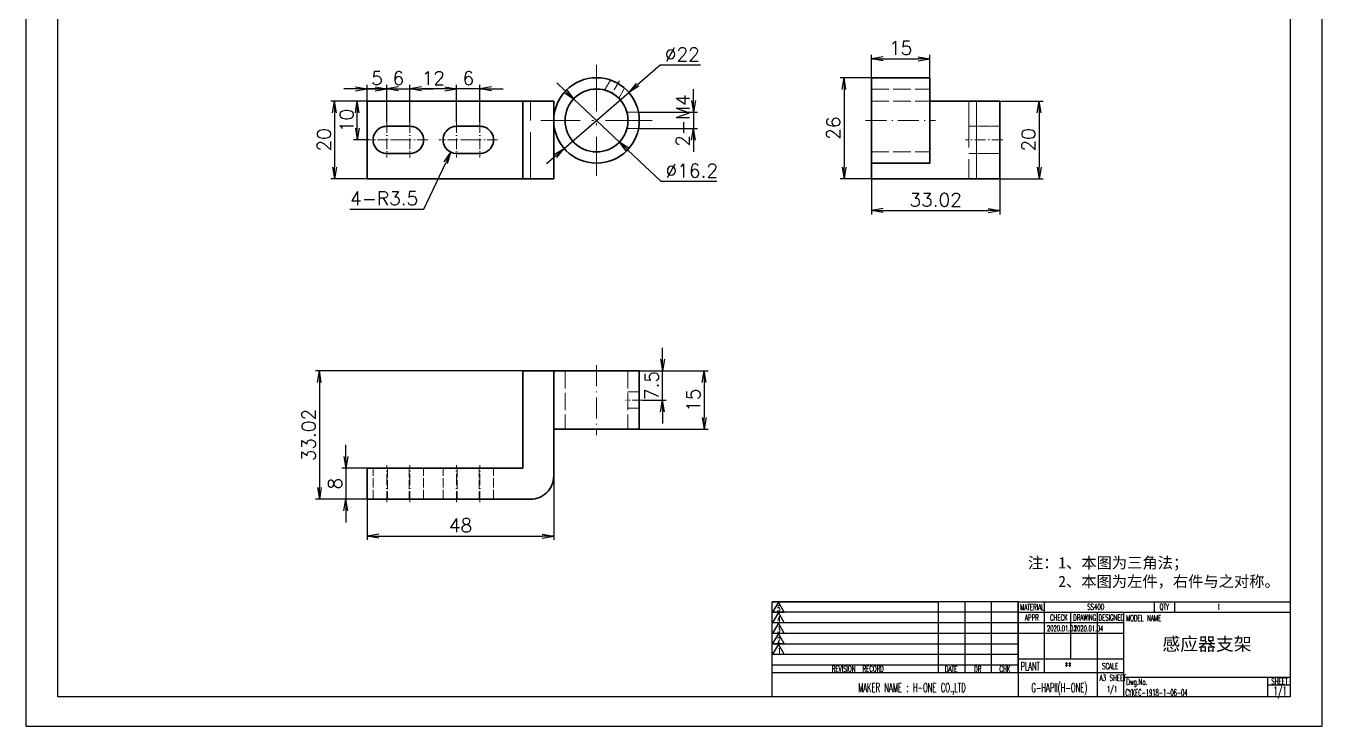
# Model space of a CAD drawing. Header units: inches. Extents: x 23 to 1845, y 4 to 536.
# Drawn here: x 1511 to 1844.5, y 12.1 to 192.4 of the extents above; entities that cross this region are included whole.
import ezdxf

# ---------------------------------------------------------------- set-up
doc = ezdxf.new("R2010")
doc.units = ezdxf.units.IN
doc.header["$MEASUREMENT"] = 0
doc.linetypes.add('DASHDOT', pattern=[18.5, 12, -3, 0.5, -3])
doc.linetypes.add('DASHED', pattern=[15, 12, -3])
doc.layers.add('title_frame', color=7, linetype='Continuous')
doc.layers.add('word_dim', color=253, linetype='Continuous')
doc.styles.add('MX_NOTE_STANDARD', font='txt.shx', dxfattribs={"bigfont": 'bigfont.shx'})
doc.styles.get("Standard").update_dxf_attribs({"font": 'txt', "bigfont": 'gbcbig.shx'})
doc.dimstyles.new('STANDARD 1-1', dxfattribs={"dimtxt": 3.5, "dimasz": 3, "dimexe": 1, "dimexo": 0, "dimgap": 1, "dimtad": 3, "dimdsep": 46, "dimtxsty": 'Standard', "dimblk1": 'OPEN', "dimblk2": 'OPEN', "dimsah": 1, "dimcen": 0, "dimclrd": 256, "dimclre": 256, "dimclrt": 3, "dimazin": 2, "dimtfac": 1, "dimtmove": 0, "dimatfit": 3, "dimldrblk": 'OPEN', "dimfxl": 0, "dimtolj": 1, "dimlwd": 25, "dimlwe": 25, "dimarcsym": 0})
doc.dimstyles.new('STANDARD 1-1$3', dxfattribs={"dimtxt": 3.5, "dimasz": 3, "dimexe": 1, "dimexo": 0, "dimgap": 1, "dimtad": 3, "dimtoh": 1, "dimdsep": 46, "dimtxsty": 'Standard', "dimblk1": 'OPEN', "dimblk2": 'OPEN', "dimsah": 1, "dimcen": 0, "dimclrd": 256, "dimclre": 256, "dimclrt": 3, "dimazin": 2, "dimtfac": 1, "dimtmove": 0, "dimatfit": 3, "dimldrblk": 'OPEN', "dimfxl": 0, "dimtolj": 1, "dimlwd": 25, "dimlwe": 25, "dimarcsym": 0})
doc.dimstyles.new('STANDARD 1-1$4', dxfattribs={"dimtxt": 3.5, "dimasz": 3, "dimexe": 1, "dimexo": 0, "dimgap": 1, "dimtad": 3, "dimtoh": 1, "dimdsep": 46, "dimtxsty": 'Standard', "dimblk1": 'OPEN', "dimblk2": 'OPEN', "dimsah": 1, "dimcen": 0, "dimclrd": 256, "dimclre": 256, "dimclrt": 3, "dimazin": 2, "dimtfac": 1, "dimtofl": 0, "dimtmove": 0, "dimatfit": 3, "dimldrblk": 'OPEN', "dimfxl": 0, "dimtolj": 1, "dimlwd": 25, "dimlwe": 25, "dimarcsym": 0})

# ---------------------------------------------------------------- blocks, each defined once
blk = doc.blocks.new('_Open')
at = {"color": 0, "lineweight": -2}
for p, q in [((-1, 0.1666666666666667), (0, 0)), ((-1, -0.1666666666666667), (0, 0)), ((0, 0), (-1, 0))]:
    blk.add_line(p, q, dxfattribs=at)
blk = doc.blocks.new('*D71')
at = {"layer": 'DEFPOINTS', "color": 0, "ltscale": 2, "transparency": 16777216}
for p in [(1598.799605525915, 78.51602483705847), (1593.279286576917, 70.51602483705847), (1598.799605525901, 70.51602483705847)]:
    blk.add_point(p, dxfattribs=at)
at = {"layer": 'word_dim', "lineweight": 25, "ltscale": 2, "transparency": 16777216}
for p, q in [((1593.279286576917, 81.51602483705847), (1593.279286576917, 84.51602483705847)), ((1598.799605525915, 78.51602483705847), (1592.279286576917, 78.51602483705847)), ((1593.279286576917, 78.51602483705847), (1593.279286576917, 70.51602483705847)), ((1598.799605525901, 70.51602483705847), (1592.279286576917, 70.51602483705847)), ((1593.279286576917, 67.51602483705847), (1593.279286576917, 64.51602483705847))]:
    blk.add_line(p, q, dxfattribs=at)
at = {"layer": 'word_dim', "lineweight": 25, "ltscale": 2, "transparency": 16777216, "xscale": 3, "yscale": 3, "zscale": 3}
for p, rotation in [((1593.279286576917, 78.51602483705847), 270), ((1593.279286576917, 70.51602483705847), 90)]:
    blk.add_blockref('_Open', p, dxfattribs=dict(at, rotation=rotation))
at = {"layer": 'word_dim', "color": 3, "ltscale": 2, "transparency": 16777216, "insert": (1590.529286576917, 74.51602483705872), "char_height": 3.5, "attachment_point": 5, "rotation": 90}
blk.add_mtext('\\A1;8', dxfattribs=at)
blk = doc.blocks.new('*D72')
at = {"layer": 'DEFPOINTS', "color": 0, "ltscale": 2, "transparency": 16777216}
for p in [(1638.799605525915, 103.5384857745585), (1586.474968098659, 70.51602483705847), (1598.799605525901, 70.51602483705847)]:
    blk.add_point(p, dxfattribs=at)
at = {"layer": 'word_dim', "lineweight": 25, "ltscale": 2, "transparency": 16777216}
for p, q in [((1638.799605525915, 103.5384857745585), (1585.474968098659, 103.5384857745585)), ((1586.474968098659, 100.5384857745585), (1586.474968098659, 73.51602483705847)), ((1598.799605525901, 70.51602483705847), (1585.474968098659, 70.51602483705847))]:
    blk.add_line(p, q, dxfattribs=at)
at = {"layer": 'word_dim', "lineweight": 25, "ltscale": 2, "transparency": 16777216, "xscale": 3, "yscale": 3, "zscale": 3}
for p, rotation in [((1586.474968098659, 103.5384857745585), 90), ((1586.474968098659, 70.51602483705847), 270)]:
    blk.add_blockref('_Open', p, dxfattribs=dict(at, rotation=rotation))
at = {"layer": 'word_dim', "color": 3, "ltscale": 2, "transparency": 16777216, "insert": (1583.724968098659, 87.02725530580874), "char_height": 3.5, "attachment_point": 5, "rotation": 90}
blk.add_mtext('\\A1;33.02', dxfattribs=at)
blk = doc.blocks.new('*D73')
at = {"layer": 'DEFPOINTS', "color": 0, "ltscale": 2, "transparency": 16777216}
for p in [(1646.799605525915, 76.51602483705847), (1598.799605525901, 70.51602483705847), (1646.799605525915, 61.02783732813168)]:
    blk.add_point(p, dxfattribs=at)
at = {"layer": 'word_dim', "lineweight": 25, "ltscale": 2, "transparency": 16777216}
for p, q in [((1646.799605525915, 76.51602483705847), (1646.799605525915, 60.02783732813168)), ((1598.799605525901, 70.51602483705847), (1598.799605525901, 60.02783732813168)), ((1601.799605525901, 61.02783732813168), (1643.799605525915, 61.02783732813168))]:
    blk.add_line(p, q, dxfattribs=at)
at = {"layer": 'word_dim', "lineweight": 25, "ltscale": 2, "transparency": 16777216, "xscale": 3, "yscale": 3, "zscale": 3, "rotation": 180}
blk.add_blockref('_Open', (1598.799605525901, 61.02783732813168), dxfattribs=at)
at = {"layer": 'word_dim', "lineweight": 25, "ltscale": 2, "transparency": 16777216, "xscale": 3, "yscale": 3, "zscale": 3}
blk.add_blockref('_Open', (1646.799605525915, 61.02783732813168), dxfattribs=at)
at = {"layer": 'word_dim', "color": 3, "ltscale": 2, "transparency": 16777216, "insert": (1622.799605525908, 63.77783732813168), "char_height": 3.5, "attachment_point": 5}
blk.add_mtext('\\A1;48', dxfattribs=at)
blk = doc.blocks.new('*D74')
at = {"layer": 'DEFPOINTS', "color": 0, "ltscale": 2, "transparency": 16777216}
for p in [(1668.799605525915, 103.5384857745585), (1668.799605525915, 88.53848577455847), (1685.495027313098, 88.53848577455847)]:
    blk.add_point(p, dxfattribs=at)
at = {"layer": 'word_dim', "lineweight": 25, "ltscale": 2, "transparency": 16777216}
for p, q in [((1668.799605525915, 103.5384857745585), (1686.495027313098, 103.5384857745585)), ((1685.495027313098, 100.5384857745585), (1685.495027313098, 91.53848577455847)), ((1668.799605525915, 88.53848577455847), (1686.495027313098, 88.53848577455847))]:
    blk.add_line(p, q, dxfattribs=at)
at = {"layer": 'word_dim', "lineweight": 25, "ltscale": 2, "transparency": 16777216, "xscale": 3, "yscale": 3, "zscale": 3}
for p, rotation in [((1685.495027313098, 103.5384857745585), 90), ((1685.495027313098, 88.53848577455847), 270)]:
    blk.add_blockref('_Open', p, dxfattribs=dict(at, rotation=rotation))
at = {"layer": 'word_dim', "color": 3, "ltscale": 2, "transparency": 16777216, "insert": (1682.745027313098, 96.0384857745803), "char_height": 3.5, "attachment_point": 5, "rotation": 90}
blk.add_mtext('\\A1;15', dxfattribs=at)
blk = doc.blocks.new('*D75')
at = {"layer": 'DEFPOINTS', "color": 0, "ltscale": 2, "transparency": 16777216}
for p in [(1596.237811901114, 173.0450313250176), (1598.799605525915, 173.0450313250176), (1599.249800838415, 163.0450313250176)]:
    blk.add_point(p, dxfattribs=at)
at = {"layer": 'word_dim', "lineweight": 25, "ltscale": 2, "transparency": 16777216}
for p, q in [((1598.799605525915, 173.0450313250176), (1595.237811901114, 173.0450313250176)), ((1596.237811901114, 166.0450313250176), (1596.237811901114, 170.0450313250176)), ((1599.249800838415, 163.0450313250176), (1595.237811901114, 163.0450313250176))]:
    blk.add_line(p, q, dxfattribs=at)
at = {"layer": 'word_dim', "lineweight": 25, "ltscale": 2, "transparency": 16777216, "xscale": 3, "yscale": 3, "zscale": 3}
for p, rotation in [((1596.237811901114, 173.0450313250176), 90), ((1596.237811901114, 163.0450313250176), 270)]:
    blk.add_blockref('_Open', p, dxfattribs=dict(at, rotation=rotation))
at = {"layer": 'word_dim', "color": 3, "ltscale": 2, "transparency": 16777216, "insert": (1593.487811901114, 168.0450313250178), "char_height": 3.5, "attachment_point": 5, "rotation": 90}
blk.add_mtext('\\A1;10', dxfattribs=at)
blk = doc.blocks.new('*D76')
at = {"layer": 'DEFPOINTS', "color": 0, "ltscale": 2, "transparency": 16777216}
for p in [(1598.799605525915, 173.0450313250176), (1590.394467546519, 153.0450313250176), (1598.799605525915, 153.0450313250176)]:
    blk.add_point(p, dxfattribs=at)
at = {"layer": 'word_dim', "lineweight": 25, "ltscale": 2, "transparency": 16777216}
for p, q in [((1598.799605525915, 173.0450313250176), (1589.394467546519, 173.0450313250176)), ((1590.394467546519, 170.0450313250176), (1590.394467546519, 156.0450313250176)), ((1598.799605525915, 153.0450313250176), (1589.394467546519, 153.0450313250176))]:
    blk.add_line(p, q, dxfattribs=at)
at = {"layer": 'word_dim', "lineweight": 25, "ltscale": 2, "transparency": 16777216, "xscale": 3, "yscale": 3, "zscale": 3}
for p, rotation in [((1590.394467546519, 173.0450313250176), 90), ((1590.394467546519, 153.0450313250176), 270)]:
    blk.add_blockref('_Open', p, dxfattribs=dict(at, rotation=rotation))
at = {"layer": 'word_dim', "color": 3, "ltscale": 2, "transparency": 16777216, "insert": (1587.644467546519, 163.0450313250178), "char_height": 3.5, "attachment_point": 5, "rotation": 90}
blk.add_mtext('\\A1;20', dxfattribs=at)
blk = doc.blocks.new('*D77')
at = {"layer": 'DEFPOINTS', "color": 0, "ltscale": 2, "transparency": 16777216}
for p in [(1609.799605525901, 176.1878116451253), (1603.799605525915, 167.5950191179863), (1609.799605525901, 167.5950191179936)]:
    blk.add_point(p, dxfattribs=at)
at = {"layer": 'word_dim', "lineweight": 25, "ltscale": 2, "transparency": 16777216}
for p, q in [((1603.799605525915, 167.5950191179863), (1603.799605525915, 177.1878116451253)), ((1609.799605525901, 167.5950191179936), (1609.799605525901, 177.1878116451253)), ((1600.799605525915, 176.1878116451253), (1597.799605525915, 176.1878116451253)), ((1603.799605525915, 176.1878116451253), (1609.799605525901, 176.1878116451253)), ((1612.799605525901, 176.1878116451253), (1615.799605525901, 176.1878116451253))]:
    blk.add_line(p, q, dxfattribs=at)
at = {"layer": 'word_dim', "lineweight": 25, "ltscale": 2, "transparency": 16777216, "xscale": 3, "yscale": 3, "zscale": 3}
blk.add_blockref('_Open', (1603.799605525915, 176.1878116451253), dxfattribs=at)
at = {"layer": 'word_dim', "lineweight": 25, "ltscale": 2, "transparency": 16777216, "xscale": 3, "yscale": 3, "zscale": 3, "rotation": 180}
blk.add_blockref('_Open', (1609.799605525901, 176.1878116451253), dxfattribs=at)
at = {"layer": 'word_dim', "color": 3, "ltscale": 2, "transparency": 16777216, "insert": (1606.799605525908, 178.9378116451253), "char_height": 3.5, "attachment_point": 5}
blk.add_mtext('\\A1;6', dxfattribs=at)
blk = doc.blocks.new('*D78')
at = {"layer": 'DEFPOINTS', "color": 0, "ltscale": 2, "transparency": 16777216}
for p in [(1603.799605525915, 176.1878116451253), (1598.799605525915, 173.0450313250176), (1603.799605525915, 167.5950191179863)]:
    blk.add_point(p, dxfattribs=at)
at = {"layer": 'word_dim', "lineweight": 25, "ltscale": 2, "transparency": 16777216}
for p, q in [((1598.799605525915, 173.0450313250176), (1598.799605525915, 177.1878116451253)), ((1603.799605525915, 167.5950191179863), (1603.799605525915, 177.1878116451253)), ((1595.799605525915, 176.1878116451253), (1592.799605525915, 176.1878116451253)), ((1598.799605525915, 176.1878116451253), (1603.799605525915, 176.1878116451253)), ((1606.799605525915, 176.1878116451253), (1609.799605525915, 176.1878116451253))]:
    blk.add_line(p, q, dxfattribs=at)
at = {"layer": 'word_dim', "lineweight": 25, "ltscale": 2, "transparency": 16777216, "xscale": 3, "yscale": 3, "zscale": 3}
blk.add_blockref('_Open', (1598.799605525915, 176.1878116451253), dxfattribs=at)
at = {"layer": 'word_dim', "lineweight": 25, "ltscale": 2, "transparency": 16777216, "xscale": 3, "yscale": 3, "zscale": 3, "rotation": 180}
blk.add_blockref('_Open', (1603.799605525915, 176.1878116451253), dxfattribs=at)
at = {"layer": 'word_dim', "color": 3, "ltscale": 2, "transparency": 16777216, "insert": (1601.299605525915, 178.9378116451253), "char_height": 3.5, "attachment_point": 5}
blk.add_mtext('\\A1;5', dxfattribs=at)
blk = doc.blocks.new('*D79')
at = {"layer": 'DEFPOINTS', "color": 0, "ltscale": 2, "transparency": 16777216}
for p in [(1609.799605525915, 176.1878116451253), (1609.799605525915, 167.5950191179863), (1621.799605525915, 167.5950191179863)]:
    blk.add_point(p, dxfattribs=at)
at = {"layer": 'word_dim', "lineweight": 25, "ltscale": 2, "transparency": 16777216}
for p, q in [((1609.799605525915, 167.5950191179863), (1609.799605525915, 177.1878116451253)), ((1621.799605525915, 167.5950191179863), (1621.799605525915, 177.1878116451253)), ((1618.799605525915, 176.1878116451253), (1612.799605525915, 176.1878116451253))]:
    blk.add_line(p, q, dxfattribs=at)
at = {"layer": 'word_dim', "lineweight": 25, "ltscale": 2, "transparency": 16777216, "xscale": 3, "yscale": 3, "zscale": 3, "rotation": 180}
blk.add_blockref('_Open', (1609.799605525915, 176.1878116451253), dxfattribs=at)
at = {"layer": 'word_dim', "lineweight": 25, "ltscale": 2, "transparency": 16777216, "xscale": 3, "yscale": 3, "zscale": 3}
blk.add_blockref('_Open', (1621.799605525915, 176.1878116451253), dxfattribs=at)
at = {"layer": 'word_dim', "color": 3, "ltscale": 2, "transparency": 16777216, "insert": (1615.799605525915, 178.9378116451253), "char_height": 3.5, "attachment_point": 5}
blk.add_mtext('\\A1;12', dxfattribs=at)
blk = doc.blocks.new('*D80')
at = {"layer": 'DEFPOINTS', "color": 0, "ltscale": 2, "transparency": 16777216}
for p in [(1621.799605525915, 176.1878116451253), (1621.799605525915, 167.5950191179863), (1627.799605525915, 167.5950191179863)]:
    blk.add_point(p, dxfattribs=at)
at = {"layer": 'word_dim', "lineweight": 25, "ltscale": 2, "transparency": 16777216}
for p, q in [((1621.799605525915, 167.5950191179863), (1621.799605525915, 177.1878116451253)), ((1627.799605525915, 167.5950191179863), (1627.799605525915, 177.1878116451253)), ((1618.799605525915, 176.1878116451253), (1615.799605525915, 176.1878116451253)), ((1627.799605525915, 176.1878116451253), (1621.799605525915, 176.1878116451253)), ((1630.799605525915, 176.1878116451253), (1633.799605525915, 176.1878116451253))]:
    blk.add_line(p, q, dxfattribs=at)
at = {"layer": 'word_dim', "lineweight": 25, "ltscale": 2, "transparency": 16777216, "xscale": 3, "yscale": 3, "zscale": 3}
blk.add_blockref('_Open', (1621.799605525915, 176.1878116451253), dxfattribs=at)
at = {"layer": 'word_dim', "lineweight": 25, "ltscale": 2, "transparency": 16777216, "xscale": 3, "yscale": 3, "zscale": 3, "rotation": 180}
blk.add_blockref('_Open', (1627.799605525915, 176.1878116451253), dxfattribs=at)
at = {"layer": 'word_dim', "color": 3, "ltscale": 2, "transparency": 16777216, "insert": (1624.799605525915, 178.9378116451253), "char_height": 3.5, "attachment_point": 5}
blk.add_mtext('\\A1;6', dxfattribs=at)
blk = doc.blocks.new('*D81')
at = {"layer": 'DEFPOINTS', "color": 0, "ltscale": 2, "transparency": 16777216}
for p in [(1743.555594113599, 183.9324976208145), (1728.555594113599, 179.0450313250176), (1743.555594113599, 179.0450313250176)]:
    blk.add_point(p, dxfattribs=at)
at = {"layer": 'word_dim', "lineweight": 25, "ltscale": 2, "transparency": 16777216}
for p, q in [((1728.555594113599, 179.0450313250176), (1728.555594113599, 184.9324976208145)), ((1731.555594113599, 183.9324976208145), (1740.555594113599, 183.9324976208145)), ((1743.555594113599, 179.0450313250176), (1743.555594113599, 184.9324976208145))]:
    blk.add_line(p, q, dxfattribs=at)
at = {"layer": 'word_dim', "lineweight": 25, "ltscale": 2, "transparency": 16777216, "xscale": 3, "yscale": 3, "zscale": 3, "rotation": 180}
blk.add_blockref('_Open', (1728.555594113599, 183.9324976208145), dxfattribs=at)
at = {"layer": 'word_dim', "lineweight": 25, "ltscale": 2, "transparency": 16777216, "xscale": 3, "yscale": 3, "zscale": 3}
blk.add_blockref('_Open', (1743.555594113599, 183.9324976208145), dxfattribs=at)
at = {"layer": 'word_dim', "color": 3, "ltscale": 2, "transparency": 16777216, "insert": (1736.055594113599, 186.6824976208145), "char_height": 3.5, "attachment_point": 5}
blk.add_mtext('\\A1;15', dxfattribs=at)
blk = doc.blocks.new('*D82')
at = {"layer": 'DEFPOINTS', "color": 0, "ltscale": 2, "transparency": 16777216}
for p in [(1761.578055051099, 173.0450313250176), (1761.578055051099, 153.0450313250103), (1771.711160029636, 153.0450313250103)]:
    blk.add_point(p, dxfattribs=at)
at = {"layer": 'word_dim', "lineweight": 25, "ltscale": 2, "transparency": 16777216}
for p, q in [((1761.578055051099, 173.0450313250176), (1772.711160029636, 173.0450313250176)), ((1771.711160029636, 170.0450313250176), (1771.711160029636, 156.0450313250103)), ((1761.578055051099, 153.0450313250103), (1772.711160029636, 153.0450313250103))]:
    blk.add_line(p, q, dxfattribs=at)
at = {"layer": 'word_dim', "lineweight": 25, "ltscale": 2, "transparency": 16777216, "xscale": 3, "yscale": 3, "zscale": 3}
for p, rotation in [((1771.711160029636, 173.0450313250176), 90), ((1771.711160029636, 153.0450313250103), 270)]:
    blk.add_blockref('_Open', p, dxfattribs=dict(at, rotation=rotation))
at = {"layer": 'word_dim', "color": 3, "ltscale": 2, "transparency": 16777216, "insert": (1768.961160029636, 163.0450313250142), "char_height": 3.5, "attachment_point": 5, "rotation": 90}
blk.add_mtext('\\A1;20', dxfattribs=at)
blk = doc.blocks.new('*D83')
at = {"layer": 'DEFPOINTS', "color": 0, "ltscale": 2, "transparency": 16777216}
for p in [(1728.555594113599, 153.0450313250176), (1761.578055051099, 153.0450313250103), (1761.578055051099, 144.8560519583471)]:
    blk.add_point(p, dxfattribs=at)
at = {"layer": 'word_dim', "lineweight": 25, "ltscale": 2, "transparency": 16777216}
for p, q in [((1728.555594113599, 153.0450313250176), (1728.555594113599, 143.8560519583471)), ((1761.578055051099, 153.0450313250103), (1761.578055051099, 143.8560519583471)), ((1731.555594113599, 144.8560519583471), (1758.578055051099, 144.8560519583471))]:
    blk.add_line(p, q, dxfattribs=at)
at = {"layer": 'word_dim', "lineweight": 25, "ltscale": 2, "transparency": 16777216, "xscale": 3, "yscale": 3, "zscale": 3, "rotation": 180}
blk.add_blockref('_Open', (1728.555594113599, 144.8560519583471), dxfattribs=at)
at = {"layer": 'word_dim', "lineweight": 25, "ltscale": 2, "transparency": 16777216, "xscale": 3, "yscale": 3, "zscale": 3}
blk.add_blockref('_Open', (1761.578055051099, 144.8560519583471), dxfattribs=at)
at = {"layer": 'word_dim', "color": 3, "ltscale": 2, "transparency": 16777216, "insert": (1745.066824582349, 147.6060519583471), "char_height": 3.5, "attachment_point": 5}
blk.add_mtext('\\A1;33.02', dxfattribs=at)
blk = doc.blocks.new('*D84')
at = {"layer": 'DEFPOINTS', "color": 0, "ltscale": 2, "transparency": 16777216}
for p in [(1728.555594113599, 179.0450313250176), (1721.495415050349, 153.0450313250176), (1728.555594113599, 153.0450313250176)]:
    blk.add_point(p, dxfattribs=at)
at = {"layer": 'word_dim', "lineweight": 25, "ltscale": 2, "transparency": 16777216}
for p, q in [((1728.555594113599, 179.0450313250176), (1720.495415050349, 179.0450313250176)), ((1721.495415050349, 176.0450313250176), (1721.495415050349, 156.0450313250176)), ((1728.555594113599, 153.0450313250176), (1720.495415050349, 153.0450313250176))]:
    blk.add_line(p, q, dxfattribs=at)
at = {"layer": 'word_dim', "lineweight": 25, "ltscale": 2, "transparency": 16777216, "xscale": 3, "yscale": 3, "zscale": 3}
for p, rotation in [((1721.495415050349, 179.0450313250176), 90), ((1721.495415050349, 153.0450313250176), 270)]:
    blk.add_blockref('_Open', p, dxfattribs=dict(at, rotation=rotation))
at = {"layer": 'word_dim', "color": 3, "ltscale": 2, "transparency": 16777216, "insert": (1718.745415050349, 166.0450313250179), "char_height": 3.5, "attachment_point": 5, "rotation": 90}
blk.add_mtext('\\A1;26', dxfattribs=at)
blk = doc.blocks.new('*D85')
at = {"layer": 'DEFPOINTS', "color": 0, "ltscale": 2, "transparency": 16777216}
for p in [(1666.10305187556, 175.2597924935759), (1649.496159176272, 160.8302701564598)]:
    blk.add_point(p, dxfattribs=at)
at = {"layer": 'word_dim', "lineweight": 25, "ltscale": 2, "transparency": 16777216}
for p, q in [((1674.21891269083, 182.3115629264565), (1668.367628152728, 177.2274546304493)), ((1684.552246024164, 182.3115629264565), (1674.21891269083, 182.3115629264565)), ((1649.496159176272, 160.8302701564598), (1666.10305187556, 175.2597924935759)), ((1647.231582899103, 158.8626080195864), (1644.967006621934, 156.894945882713))]:
    blk.add_line(p, q, dxfattribs=at)
at = {"layer": 'word_dim', "lineweight": 25, "ltscale": 2, "transparency": 16777216, "xscale": 3, "yscale": 3, "zscale": 3}
for p, rotation in [((1666.10305187556, 175.2597924935759), 220.9869700203297), ((1649.496159176272, 160.8302701564598), 40.98697002032966)]:
    blk.add_blockref('_Open', p, dxfattribs=dict(at, rotation=rotation))
at = {"layer": 'word_dim', "color": 3, "ltscale": 2, "transparency": 16777216, "insert": (1679.885579357497, 185.0615629264565), "char_height": 3.5, "attachment_point": 5}
blk.add_mtext('\\A1;∅22', dxfattribs=at)
blk = doc.blocks.new('*D86')
at = {"layer": 'DEFPOINTS', "color": 0, "ltscale": 2, "transparency": 16777216}
for p in [(1651.913467209235, 173.6095057581547), (1663.685743842582, 162.4805568918812)]:
    blk.add_point(p, dxfattribs=at)
at = {"layer": 'word_dim', "lineweight": 25, "ltscale": 2, "transparency": 16777216}
for p, q in [((1649.733415980838, 175.6704222148713), (1647.553364752441, 177.731338671588)), ((1651.913467209235, 173.6095057581547), (1663.685743842582, 162.4805568918812)), ((1674.408684006192, 152.3436006774056), (1665.865795070978, 160.4196404351645)), ((1688.742017339606, 152.3436006774057), (1674.408684006192, 152.3436006774056))]:
    blk.add_line(p, q, dxfattribs=at)
at = {"layer": 'word_dim', "lineweight": 25, "ltscale": 2, "transparency": 16777216, "xscale": 3, "yscale": 3, "zscale": 3}
for p, rotation in [((1651.913467209235, 173.6095057581547), 316.6090961921977), ((1663.685743842582, 162.4805568918812), 136.6090961921977)]:
    blk.add_blockref('_Open', p, dxfattribs=dict(at, rotation=rotation))
at = {"layer": 'word_dim', "color": 3, "ltscale": 2, "transparency": 16777216, "insert": (1682.32535067294, 155.0936006774054), "char_height": 3.5, "attachment_point": 5}
blk.add_mtext('\\A1;∅16.2', dxfattribs=at)
blk = doc.blocks.new('*D87')
at = {"layer": 'DEFPOINTS', "color": 0, "ltscale": 2, "transparency": 16777216}
for p in [(1668.799605525915, 103.5384857745585), (1674.765902013112, 103.5384857745585), (1669.667193424773, 96.03848577455847)]:
    blk.add_point(p, dxfattribs=at)
at = {"layer": 'word_dim', "lineweight": 25, "ltscale": 2, "transparency": 16777216}
for p, q in [((1674.765902013112, 106.5384857745585), (1674.765902013112, 109.5384857745585)), ((1668.799605525915, 103.5384857745585), (1675.765902013112, 103.5384857745585)), ((1674.765902013112, 96.03848577455847), (1674.765902013112, 103.5384857745585)), ((1669.667193424773, 96.03848577455847), (1675.765902013112, 96.03848577455847)), ((1674.765902013112, 93.03848577455847), (1674.765902013112, 90.03848577455847))]:
    blk.add_line(p, q, dxfattribs=at)
at = {"layer": 'word_dim', "lineweight": 25, "ltscale": 2, "transparency": 16777216, "xscale": 3, "yscale": 3, "zscale": 3}
for p, rotation in [((1674.765902013112, 103.5384857745585), 270), ((1674.765902013112, 96.03848577455847), 90)]:
    blk.add_blockref('_Open', p, dxfattribs=dict(at, rotation=rotation))
at = {"layer": 'word_dim', "color": 3, "ltscale": 2, "transparency": 16777216, "insert": (1672.015902013112, 99.78848577455874), "char_height": 3.5, "attachment_point": 5, "rotation": 90}
blk.add_mtext('\\A1;7.5', dxfattribs=at)
blk = doc.blocks.new('*D88')
at = {"layer": 'DEFPOINTS', "color": 0, "ltscale": 2, "transparency": 16777216}
for p in [(1621.799605525959, 163.0450313250252), (1620.307387957264, 159.8790738508969)]:
    blk.add_point(p, dxfattribs=at)
at = {"layer": 'word_dim', "lineweight": 25, "ltscale": 2, "transparency": 16777216}
for p, q in [((1613.3993457577, 145.2226535727011), (1619.02834432697, 157.1653960159642)), ((1594.316012424341, 145.222653572701), (1613.3993457577, 145.2226535727011))]:
    blk.add_line(p, q, dxfattribs=at)
at = {"layer": 'word_dim', "lineweight": 25, "ltscale": 2, "transparency": 16777216, "xscale": 3, "yscale": 3, "zscale": 3, "rotation": 64.76399051921646}
blk.add_blockref('_Open', (1620.307387957264, 159.8790738508969), dxfattribs=at)
at = {"layer": 'word_dim', "color": 3, "ltscale": 2, "transparency": 16777216, "insert": (1603.149345757674, 147.972653572701), "char_height": 3.5, "attachment_point": 5}
blk.add_mtext('\\A1;{\\Fromans,bigfont|c134;4-}R3.5', dxfattribs=at)
blk = doc.blocks.new('*D102')
at = {"layer": 'DEFPOINTS', "color": 0, "ltscale": 2, "transparency": 16777216}
for p in [(1668.597290463005, 170.1450313250161), (1668.59729046302, 165.9450313250336), (1682.758904669377, 165.9450313250336)]:
    blk.add_point(p, dxfattribs=at)
at = {"layer": 'word_dim', "lineweight": 25, "ltscale": 2, "transparency": 16777216}
for p, q in [((1682.758904669377, 173.1450313250161), (1682.758904669377, 176.1450313250161)), ((1668.597290463005, 170.1450313250161), (1683.758904669377, 170.1450313250161)), ((1682.758904669377, 170.1450313250161), (1682.758904669377, 165.9450313250336)), ((1668.59729046302, 165.9450313250336), (1683.758904669377, 165.9450313250336)), ((1682.758904669377, 162.9450313250336), (1682.758904669377, 159.9450313250336))]:
    blk.add_line(p, q, dxfattribs=at)
at = {"layer": 'word_dim', "lineweight": 25, "ltscale": 2, "transparency": 16777216, "xscale": 3, "yscale": 3, "zscale": 3}
for p, rotation in [((1682.758904669377, 170.1450313250161), 270), ((1682.758904669377, 165.9450313250336), 90)]:
    blk.add_blockref('_Open', p, dxfattribs=dict(at, rotation=rotation))
at = {"layer": 'word_dim', "color": 3, "ltscale": 2, "transparency": 16777216, "insert": (1680.008904669377, 168.0450313250251), "char_height": 3.5, "attachment_point": 5, "rotation": 90}
blk.add_mtext('\\A1;{\\Fromans,bigfont|c134;2-M4}', dxfattribs=at)

msp = doc.modelspace()

# ---------------------------------------------------------------- linework, layer by layer
at = {"color": 7, "linetype": 'DASHDOT', "lineweight": 13}
for p, q in [((1657.799605525915, 182.3450191179863), (1657.799605525915, 153.7450435320488)), ((1661.379794646522, 178.4461007825876), (1659.892473621092, 175.869985199387)), ((1665.017101342413, 176.3461007825817), (1663.529780316983, 173.7699851993812)), ((1668.597290463005, 170.1450313250161), (1665.62264841216, 170.1450313250161)), ((1672.099410213415, 168.0450313250176), (1643.499800838415, 168.0450313250176)), ((1668.597290463005, 165.9450313250263), (1665.62264841216, 165.945031325019)), ((1668.799605525915, 98.13848577455701), (1665.899214900915, 98.13848577455701)), ((1668.799605525915, 93.9384857745672), (1665.899214900915, 93.93848577455992))]:
    msp.add_line(p, q, dxfattribs=at)
at = {"color": 7, "linetype": 'DASHDOT', "lineweight": 13, "ltscale": 0.2274993896484375}
for p, q in [((1663.735549035557, 178.2860637842668), (1661.711126969038, 174.8199851993841)), ((1603.799605525915, 167.5950191179863), (1603.799605525915, 158.4950435320488)), ((1609.799605525915, 167.5950191179863), (1609.799605525915, 158.4950435320488)), ((1621.799605525915, 167.5950191179863), (1621.799605525915, 158.4950435320488)), ((1627.799605525915, 167.5950191179863), (1627.799605525915, 158.4950435320488)), ((1669.667193424773, 96.03848577455847), (1665.238124803467, 96.03848577455847))]:
    msp.add_line(p, q, dxfattribs=at)
at = {"color": 7, "lineweight": 35}
for p, q in [((1728.555594113599, 168.0450313250176), (1728.555594113599, 179.0450313250176)), ((1728.555594113599, 179.0450313250176), (1743.555594113599, 179.0450313250176)), ((1743.555594113599, 168.0450313250176), (1743.555594113599, 179.0450313250176)), ((1598.799605525915, 153.0450313250176), (1598.799605525915, 173.0450313250176)), ((1638.799605525915, 173.0450313250176), (1598.799605525915, 173.0450313250176)), ((1638.799605525915, 153.0450313250176), (1638.799605525915, 173.0450313250176)), ((1638.799605525915, 173.0450313250176), (1646.799605525915, 173.0450313250176)), ((1646.799605525915, 173.0450313250176), (1646.799605525915, 168.0450313250176)), ((1743.555594113599, 173.0450313250176), (1755.578055051099, 173.0450313250176)), ((1755.578055051099, 173.0450313250176), (1761.578055051099, 173.0450313250176)), ((1761.578055051099, 153.0450313250176), (1761.578055051099, 173.0450313250176)), ((1646.799605525915, 168.0450313250176), (1646.799605525915, 153.0450313250176)), ((1728.555594113599, 157.0450313250176), (1728.555594113599, 168.0450313250176)), ((1743.555594113599, 157.0450313250176), (1743.555594113599, 168.0450313250176)), ((1603.977339900915, 166.5405147234551), (1609.621871150915, 166.5405147234551)), ((1621.977339900915, 166.5405147234551), (1627.621871150915, 166.5405147234551)), ((1609.621871150915, 159.5495479265801), (1603.977339900915, 159.5495479265801)), ((1627.621871150915, 159.5495479265801), (1621.977339900915, 159.5495479265801)), ((1728.555594113599, 157.0450313250176), (1728.555594113599, 153.0450313250176)), ((1728.555594113599, 157.0450313250176), (1743.555594113599, 157.0450313250176)), ((1638.799605525915, 153.0450313250176), (1598.799605525915, 153.0450313250176)), ((1638.799605525915, 153.0450313250176), (1646.799605525915, 153.0450313250176)), ((1728.555594113599, 153.0450313250176), (1755.578055051099, 153.0450313250176)), ((1755.578055051099, 153.0450313250176), (1761.578055051099, 153.0450313250176)), ((1638.799605525915, 103.5384857745585), (1646.799605525915, 103.5384857745585)), ((1638.799605525915, 103.5384857745585), (1638.799605525915, 78.51602483705847)), ((1646.799605525915, 103.5384857745585), (1646.799605525915, 76.51602483705847)), ((1646.799605525915, 103.5384857745585), (1668.799605525915, 103.5384857745585)), ((1668.799605525915, 103.5384857745585), (1668.799605525915, 88.53848577455847)), ((1646.799605525915, 88.53848577455847), (1668.799605525915, 88.53848577455847)), ((1598.799605525915, 70.51602483705847), (1598.799605525915, 78.51602483705847)), ((1638.799605525915, 78.51602483705847), (1598.799605525915, 78.51602483705847)), ((1598.799605525915, 70.51602483705847), (1640.799605525915, 70.51602483705847))]:
    msp.add_line(p, q, dxfattribs=at)
at = {"color": 7, "linetype": 'DASHED', "lineweight": 13, "ltscale": 0.375}
for p, q in [((1728.555594113599, 176.1450069109551), (1743.555594113599, 176.1450069109551)), ((1728.555594113599, 173.0450313250176), (1743.555594113599, 173.0450313250176)), ((1728.555594113599, 159.9450557390801), (1743.555594113599, 159.9450557390801)), ((1646.799605525915, 103.5384857745585), (1646.799605525915, 88.53848577455847)), ((1649.699996150915, 103.5384857745585), (1649.699996150915, 88.53848577455847)), ((1665.899214900915, 103.5384857745585), (1665.899214900915, 88.53848577455847))]:
    msp.add_line(p, q, dxfattribs=at)
at = {"color": 7, "linetype": 'DASHED', "lineweight": 13}
for p, q in [((1640.799605525915, 153.0450313250176), (1640.799605525915, 173.0450313250176)), ((1753.578055051099, 173.0450313250176), (1753.578055051099, 153.0450313250176))]:
    msp.add_line(p, q, dxfattribs=at)
at = {"color": 7, "linetype": 'DASHED', "lineweight": 13, "ltscale": 0.125}
msp.add_line((1728.555594113599, 173.0450313250176), (1728.555594113599, 168.0450313250176), dxfattribs=at)
at = {"color": 7, "lineweight": 13}
msp.add_line((1755.578055051099, 153.0450313250176), (1755.578055051099, 173.0450313250176), dxfattribs=at)
at = {"color": 7, "linetype": 'DASHDOT', "lineweight": 13, "ltscale": 0.45}
msp.add_line((1727.055594113599, 168.0450313250176), (1745.055594113599, 168.0450313250176), dxfattribs=at)
at = {"color": 7, "linetype": 'DASHED', "lineweight": 13, "ltscale": 0.275}
msp.add_line((1728.555594113599, 168.0450313250176), (1728.555594113599, 157.0450313250176), dxfattribs=at)
at = {"color": 7, "linetype": 'DASHED', "lineweight": 13, "ltscale": 0.2}
for p, q in [((1761.578055051099, 166.5450313250176), (1753.578055051099, 166.5450313250176)), ((1761.578055051099, 166.5450313250176), (1753.578055051099, 166.5450313250176)), ((1761.578055051099, 166.5450313250176), (1753.578055051099, 166.5450313250176)), ((1761.578055051099, 166.5450313250176), (1753.578055051099, 166.5450313250176)), ((1753.578055051099, 166.5405147234551), (1761.578055051099, 166.5405147234551)), ((1753.578055051099, 159.5495479265801), (1761.578055051099, 159.5495479265801)), ((1761.578055051099, 159.5450313250176), (1753.578055051099, 159.5450313250176)), ((1761.578055051099, 159.5450313250176), (1753.578055051099, 159.5450313250176)), ((1761.578055051099, 159.5450313250176), (1753.578055051099, 159.5450313250176)), ((1761.578055051099, 159.5450313250176), (1753.578055051099, 159.5450313250176)), ((1600.299605525915, 70.51602483705847), (1600.299605525915, 78.51602483705847)), ((1603.977339900915, 78.51602483705847), (1603.977339900915, 70.51602483705847)), ((1603.977339900915, 78.51602483705847), (1603.977339900915, 70.51602483705847)), ((1609.621871150915, 78.51602483705847), (1609.621871150915, 70.51602483705847)), ((1609.621871150915, 78.51602483705847), (1609.621871150915, 70.51602483705847)), ((1613.299605525915, 70.51602483705847), (1613.299605525915, 78.51602483705847)), ((1618.299605525915, 70.51602483705847), (1618.299605525915, 78.51602483705847)), ((1621.977339900915, 78.51602483705847), (1621.977339900915, 70.51602483705847)), ((1621.977339900915, 78.51602483705847), (1621.977339900915, 70.51602483705847)), ((1627.621871150915, 78.51602483705847), (1627.621871150915, 70.51602483705847)), ((1627.621871150915, 78.51602483705847), (1627.621871150915, 70.51602483705847)), ((1631.299605525915, 70.51602483705847), (1631.299605525915, 78.51602483705847))]:
    msp.add_line(p, q, dxfattribs=at)
at = {"color": 7, "linetype": 'DASHDOT', "lineweight": 13, "ltscale": 0.227490234375}
for p, q in [((1608.349410213415, 163.0450313250176), (1599.249800838415, 163.0450313250176)), ((1614.349410213415, 163.0450313250176), (1605.249800838415, 163.0450313250176)), ((1626.349410213415, 163.0450313250176), (1617.249800838415, 163.0450313250176)), ((1632.349410213415, 163.0450313250176), (1623.249800838415, 163.0450313250176))]:
    msp.add_line(p, q, dxfattribs=at)
at = {"color": 7, "linetype": 'DASHDOT', "lineweight": 13, "ltscale": 0.2400146484375}
msp.add_line((1762.377859738599, 163.0450313250176), (1752.777273801099, 163.0450313250176), dxfattribs=at)
at = {"color": 7, "linetype": 'DASHDOT', "lineweight": 13, "ltscale": 0.4500152587890625}
msp.add_line((1657.799605525915, 105.0385468097147), (1657.799605525915, 87.03793645815222), dxfattribs=at)
at = {"color": 7, "linetype": 'DASHDOT', "lineweight": 13, "ltscale": 0.2399993896484375}
for p, q in [((1603.799605525915, 69.71603704408972), (1603.799605525915, 79.31601263002722)), ((1609.799605525915, 69.71603704408972), (1609.799605525915, 79.31601263002722)), ((1621.799605525915, 69.71603704408972), (1621.799605525915, 79.31601263002722)), ((1627.799605525915, 69.71603704408972), (1627.799605525915, 79.31601263002722))]:
    msp.add_line(p, q, dxfattribs=at)
at = {"color": 7, "lineweight": 35}
for radius in [11.00000000003173, 8.100000000006318]:
    msp.add_circle((1657.799605525915, 168.0450313250176), radius, dxfattribs=at)
for centre, radius, start, end in [((1603.799605525915, 163.0450313250176), 3.5, 87.08949497445876, 272.9105050255412), ((1609.799605525915, 163.0450313250176), 3.5, 267.0894967960801, 92.91050320391987), ((1621.799605525915, 163.0450313250176), 3.5, 87.08949497445876, 272.9105050255412), ((1627.799605525915, 163.0450313250176), 3.5, 267.0894967960801, 92.91050320391987), ((1640.799605525915, 76.51602483705847), 6, 269.9999974953749, 0)]:
    msp.add_arc(centre, radius, start, end, dxfattribs=at)
at = {"layer": 'title_frame'}
for p, q in [((1703.034417675752, 19.61106369782556), (1703.034417675752, 44.12745642510617)), ((1703.034417675752, 44.12745642510617), (1745.840817675738, 44.12745642510617)), ((1766.271144948465, 44.12745642510617), (1703.034417675752, 44.12745642510617)), ((1704.606939452295, 44.03137579628583), (1703.114163539578, 41.44581207113424)), ((1706.099715365011, 41.44581207113424), (1704.606939452295, 44.03137579628583)), ((1745.840817675738, 25.83744915237094), (1745.840817675738, 44.12745642510617)), ((1752.650926766657, 25.83744915237094), (1752.650926766657, 44.12745642510617)), ((1752.650926766657, 25.83744915237094), (1752.650926766657, 44.12745642510617)), ((1759.461035857561, 25.83744915237094), (1759.461035857561, 44.12745642510617)), ((1759.461035857561, 25.83744915237094), (1759.461035857561, 44.12745642510617)), ((1766.271144948465, 44.12745642510617), (1766.271144948465, 41.40341278873439)), ((1766.271144948465, 44.12745642510617), (1766.271144948465, 19.61106369782556)), ((1766.271144948465, 44.12745642510617), (1766.271144948465, 19.61106369782556)), ((1766.271144948465, 25.83744915237094), (1766.271144948465, 44.12745642510617)), ((1766.271144948465, 44.12745642510617), (1836.317981312111, 44.12745642510617)), ((1773.081254039398, 25.83744915237094), (1773.081254039398, 44.12745642510617)), ((1801.294563130288, 44.12745642510617), (1801.294563130288, 41.40341278873439)), ((1806.514408307865, 44.12745642510617), (1806.514408307865, 41.40341278873439)), ((1745.840817675738, 41.40341278873439), (1703.034417675752, 41.40341278873439)), ((1766.271144948465, 41.40341278873439), (1703.034417675752, 41.40341278873439)), ((1703.114163539578, 41.44581207113424), (1706.099715365011, 41.44581207113424)), ((1704.606939452295, 41.32500584276477), (1703.114163539578, 38.7394421176059)), ((1706.099715365011, 38.7394421176059), (1704.606939452295, 41.32500584276477)), ((1766.271144948465, 41.40341278873439), (1836.317981312111, 41.40341278873439)), ((1779.891363130302, 29.41495713047243), (1779.891363130302, 41.40341278873439)), ((1786.701472221177, 19.61106369782556), (1786.701472221177, 41.40341278873439)), ((1793.51158131211, 19.61106369782556), (1793.51158131211, 41.40341278873439)), ((1745.840817675738, 38.67936915237715), (1703.034417675752, 38.67936915237715)), ((1766.271144948465, 38.67936915237715), (1703.034417675752, 38.67936915237715)), ((1703.114163539578, 38.7394421176059), (1706.099715365011, 38.7394421176059)), ((1704.606939452295, 38.57797334325642), (1703.114163539578, 35.99240961810483)), ((1706.099715365011, 35.99240961810483), (1704.606939452295, 38.57797334325642)), ((1793.51158131211, 38.67936915237715), (1766.271144948465, 38.67936915237715)), ((1745.840817675738, 35.95532551601264), (1703.034417675752, 35.95532551601264)), ((1766.271144948465, 35.95532551601264), (1703.034417675752, 35.95532551601264)), ((1703.114163539578, 35.99240961810483), (1706.099715365011, 35.99240961810483)), ((1704.606939452295, 35.92152629692191), (1703.114163539578, 33.33596257177032)), ((1706.099715365011, 33.33596257177032), (1704.606939452295, 35.92152629692191)), ((1793.51158131211, 35.95532551601264), (1766.271144948465, 35.95532551601264)), ((1745.840817675738, 33.23128187964812), (1703.034417675752, 33.23128187964812)), ((1766.271144948465, 33.23128187964812), (1703.034417675752, 33.23128187964812)), ((1745.840817675738, 30.50723824328361), (1703.034417675752, 30.50723824328361)), ((1766.271144948465, 30.50723824328361), (1703.034417675752, 30.50723824328361)), ((1703.114163539578, 33.33596257177032), (1706.099715365011, 33.33596257177032)), ((1704.606939452295, 33.17449379742084), (1703.114163539578, 30.58893007226925)), ((1703.114163539578, 30.58893007226925), (1706.099715365011, 30.58893007226925)), ((1706.099715365011, 30.58893007226925), (1704.606939452295, 33.17449379742084)), ((1745.840817675738, 27.78319460690454), (1703.034417675752, 27.78319460690454)), ((1766.271144948465, 27.78319460690454), (1703.034417675752, 27.78319460690454)), ((1766.271144948465, 29.41495713047243), (1793.51158131211, 29.41495713047243)), ((1766.271144948465, 25.83744915237094), (1703.034417675752, 25.83744915237094)), ((1793.51158131211, 25.83744915237094), (1766.271144948465, 25.83744915237094)), ((1793.51158131211, 24.67000187963913), (1836.317981312111, 24.67000187963913)), ((1830.480744948467, 24.67000187963913), (1830.480744948467, 19.61106369782556)), ((1830.480744948467, 22.72425642509825), (1836.317981312111, 22.72425642509825)), ((1836.317981312111, 19.61106369782556), (1793.51158131211, 19.61106369782556))]:
    msp.add_line(p, q, dxfattribs=at)
at = {"layer": 'title_frame', "color": 4}
msp.add_lwpolyline([(1844.517908584838, 247.9681182432823), (1510.961544948486, 247.9681182432823), (1510.961544948486, 12.09611824327931), (1844.517908584838, 12.09611824327931)], close=True, dxfattribs=at)
at = {"layer": 'title_frame'}
msp.add_lwpolyline([(1519.161472221198, 240.4531727887361), (1836.317981312111, 240.4531727887361), (1836.317981312111, 19.61106369782556), (1519.161472221198, 19.61106369782556)], close=True, dxfattribs=at)

# ---------------------------------------------------------------- texts
at = {"layer": 'title_frame', "color": 3, "style": 'MX_NOTE_STANDARD'}
for s, height, width, p in [('MATERIAL', 1.535426653090909, 0.5450000000000002, (1766.80493993484, 41.95803621873984)), ('SS400', 1.535426653090909, 0.5450000000000002, (1784.063473936594, 42.02468873718954)), ('QTY', 1.535426653090909, 0.5450000000000002, (1802.702752933606, 42.02468873718954)), ('1', 1.535426653090909, 0.5450000000000002, (1817.496628205061, 42.02468873718954)), ('5', 1.492775912727273, 0.5450000000000002, (1704.293421525597, 41.62133454064224)), ('4', 1.492775912727273, 0.5450000000000002, (1704.293421525597, 38.91496458712118)), ('APPR', 1.535426653090909, 0.5450000000000002, (1768.072199510529, 39.25642161997439)), ('CHECK', 1.535426653090909, 0.5450000000000002, (1774.501784146576, 39.25642161997439)), ('DRAWING', 1.535426653090909, 0.5450000000000002, (1780.473634800192, 39.25642161997439)), ('DESIGNED', 1.535426653090909, 0.5450000000000002, (1786.979159061391, 39.25642161997439)), ('MODEL NAME', 1.535426653090909, 0.5450000000000002, (1794.069963541364, 39.13939738369572)), ('3', 1.492775912727273, 0.5450000000000002, (1704.293421525597, 36.16793208759827)), ('2020.01.03', 1.478766545454545, 0.5450000000000002, (1773.718856864451, 36.53141255636638)), ('2020.01.04', 1.478766545454545, 0.5450000000000002, (1780.612736374214, 36.50351350743495)), ('2', 1.492775912727273, 0.5450000000000002, (1704.293421525597, 33.51148504126377)), ('1', 1.492775912727273, 0.5450000000000002, (1704.449273416833, 30.76445254175542)), ('REVISION  RECORD', 1.535426653090909, 0.5450000000000002, (1718.381072335369, 26.08933335303936)), ('DATE', 1.535426653090909, 0.5450000000000002, (1747.458807524601, 26.02591418770953)), ('DR', 1.535426653090909, 0.5450000000000002, (1754.99876014596, 26.01779911301765)), ('CHK', 1.535426653090909, 0.5450000000000002, (1761.492497189525, 26.04381954083419)), ('PLANT', 2.132537018181818, 0.5450000000000002, (1766.935134031681, 26.43612679828857)), ('**', 2.132537018181818, 0.5450000000000002, (1778.33712349841, 26.43612679828857)), ('SCALE', 1.535426653090909, 0.5450000000000002, (1787.913097034036, 26.78605759015682)), ('G-HAPII(H-ONE)', 2.334894545454545, 0.5450000000000002, (1769.730513697172, 20.81687928699012)), ('A3 SHEET', 1.535426653090909, 0.5450000000000002, (1787.261068037073, 23.75423351486006)), ('Dwg.No.', 1.535426653090909, 0.5450000000000002, (1794.138148094602, 22.70678842169491)), ('SHEET', 1.535426653090909, 0.5450000000000002, (1831.465468195211, 22.88896410618236)), ('MAKER NAME : H-ONE CO.,LTD', 2.334894545454545, 0.5450000000000002, (1725.136088741727, 20.85520695867217)), ('1/1', 1.535426653090909, 0.5450000000000002, (1789.128779610868, 20.83219699226811)), ('CYKEC-1918-1-06-04', 1.801204363636364, 0.4409999999999739, (1793.914624670319, 19.83063330776986)), ('1/1', 2.334894545454545, 0.5450000000000002, (1832.034834179229, 19.9813035961115))]:
    msp.add_text(s, height=height, dxfattribs=dict(at, width=width)).set_placement(p)
at = {"layer": 'word_dim', "color": 0, "ltscale": 2, "insert": (1768.823149917009, 55.59845950553336), "char_height": 2.88, "width": 65.68087416019198, "attachment_point": 1}
msp.add_mtext('{\\fSimSun|b0|i0|c134|p2;注：1、本图为三角法；\\P    2、本图为左件，右件与之对称。}', dxfattribs=at)
at = {"layer": 'word_dim', "color": 1, "ltscale": 2, "insert": (1814.914781312125, 33.0367073341904), "char_height": 3.3696, "width": 42.80640000001583, "attachment_point": 5}
msp.add_mtext('{\\fSimSun|b0|i0|c134|p2;感应器支架}', dxfattribs=at)

# ---------------------------------------------------------------- dimensions: what is measured, and where the dimension line sits
at = {"layer": 'word_dim', "color": 0, "ltscale": 2}
for p1, p2, picture, middle in [((1649.496159176272, 160.8302701564598), (1666.10305187556, 175.2597924935759), '*D85', (1679.885579357497, 182.3115629264565)), ((1651.913467209235, 173.6095057581547), (1663.685743842582, 162.4805568918812), '*D86', (1682.32535067294, 152.3436006774054))]:
    dim = msp.add_diameter_dim_2p(p1=p1, p2=p2, dimstyle='STANDARD 1-1$3', dxfattribs=at)
    dim.commit()
    dim.dimension.update_dxf_attribs({"geometry": picture, "text_midpoint": middle, "dimtype": 163})
for base, p1, p2, picture, middle in [((1743.555594113599, 183.9324976208145), (1728.555594113599, 179.0450313250176), (1743.555594113599, 179.0450313250176), '*D81', (1736.055594113599, 186.6824976208145)), ((1603.799605525915, 176.1878116451253), (1598.799605525915, 173.0450313250176), (1603.799605525915, 167.5950191179863), '*D78', (1601.299605525915, 178.9378116451253)), ((1609.799605525901, 176.1878116451253), (1603.799605525915, 167.5950191179863), (1609.799605525901, 167.5950191179936), '*D77', (1606.799605525908, 178.9378116451253)), ((1609.799605525915, 176.1878116451253), (1621.799605525915, 167.5950191179863), (1609.799605525915, 167.5950191179863), '*D79', (1615.799605525915, 178.9378116451253)), ((1621.799605525915, 176.1878116451253), (1627.799605525915, 167.5950191179863), (1621.799605525915, 167.5950191179863), '*D80', (1624.799605525915, 178.9378116451253)), ((1761.578055051099, 144.8560519583471), (1728.555594113599, 153.0450313250176), (1761.578055051099, 153.0450313250103), '*D83', (1745.066824582349, 147.6060519583471)), ((1646.799605525915, 61.02783732813168), (1598.799605525901, 70.51602483705847), (1646.799605525915, 76.51602483705847), '*D73', (1622.799605525908, 63.77783732813168))]:
    dim = msp.add_linear_dim(base=base, p1=p1, p2=p2, dimstyle='STANDARD 1-1', dxfattribs=at)
    dim.commit()
    dim.dimension.update_dxf_attribs({"geometry": picture, "text_midpoint": middle})
for base, p1, p2, picture, middle in [((1721.495415050349, 153.0450313250176), (1728.555594113599, 179.0450313250176), (1728.555594113599, 153.0450313250176), '*D84', (1718.745415050349, 166.0450313250179)), ((1590.394467546519, 153.0450313250176), (1598.799605525915, 173.0450313250176), (1598.799605525915, 153.0450313250176), '*D76', (1587.644467546519, 163.0450313250178)), ((1596.237811901114, 173.0450313250176), (1599.249800838415, 163.0450313250176), (1598.799605525915, 173.0450313250176), '*D75', (1593.487811901114, 168.0450313250178)), ((1771.711160029636, 153.0450313250103), (1761.578055051099, 173.0450313250176), (1761.578055051099, 153.0450313250103), '*D82', (1768.961160029636, 163.0450313250142)), ((1586.474968098659, 70.51602483705847), (1638.799605525915, 103.5384857745585), (1598.799605525901, 70.51602483705847), '*D72', (1583.724968098659, 87.02725530580874)), ((1593.279286576917, 70.51602483705847), (1598.799605525915, 78.51602483705847), (1598.799605525901, 70.51602483705847), '*D71', (1590.529286576917, 74.51602483705872))]:
    dim = msp.add_linear_dim(base=base, p1=p1, p2=p2, angle=90, dimstyle='STANDARD 1-1', dxfattribs=at)
    dim.commit()
    dim.dimension.update_dxf_attribs({"geometry": picture, "text_midpoint": middle})
dim = msp.add_linear_dim(base=(1682.758904669377, 165.9450313250336), p1=(1668.597290463005, 170.1450313250161), p2=(1668.59729046302, 165.9450313250336), angle=90, text='{\\Fromans,bigfont|c134;2-M4}', dimstyle='STANDARD 1-1', dxfattribs=at)
dim.commit()
dim.dimension.update_dxf_attribs({"geometry": '*D102', "text_midpoint": (1682.758904669377, 168.0450313250251), "dimtype": 160})
dim = msp.add_radius_dim(center=(1621.799605525959, 163.0450313250252), mpoint=(1620.307387957264, 159.8790738508969), text='{\\Fromans,bigfont|c134;4-}<>', dimstyle='STANDARD 1-1$4', dxfattribs=at)
dim.commit()
dim.dimension.update_dxf_attribs({"geometry": '*D88', "text_midpoint": (1603.149345757674, 145.222653572701), "dimtype": 164})
for base, p1, p2, picture, middle in [((1674.765902013112, 103.5384857745585), (1669.667193424773, 96.03848577455847), (1668.799605525915, 103.5384857745585), '*D87', (1674.765902013112, 99.78848577455874)), ((1685.495027313098, 88.53848577455847), (1668.799605525915, 103.5384857745585), (1668.799605525915, 88.53848577455847), '*D74', (1685.495027313098, 96.0384857745803))]:
    dim = msp.add_linear_dim(base=base, p1=p1, p2=p2, angle=90, dimstyle='STANDARD 1-1', dxfattribs=at)
    dim.commit()
    dim.dimension.update_dxf_attribs({"geometry": picture, "text_midpoint": middle, "dimtype": 160})

doc.saveas('drawing.dxf')
